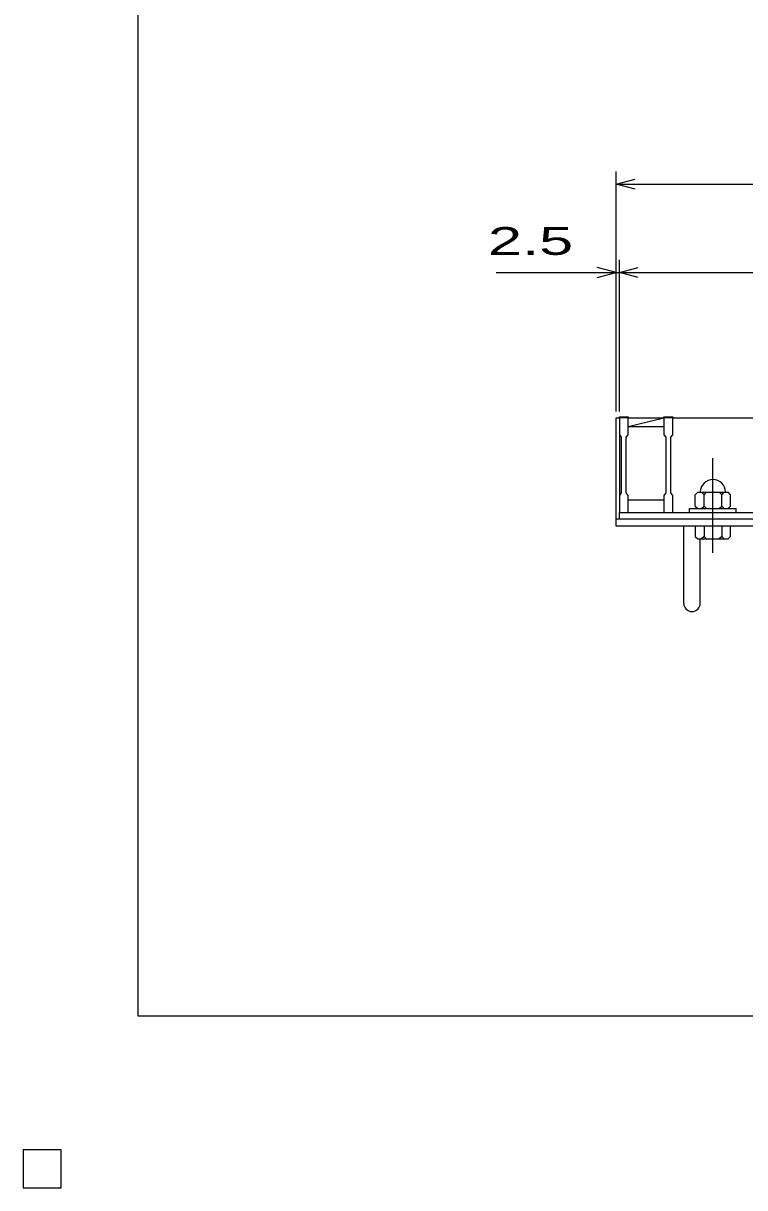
# Model space of a CAD drawing. Units: millimetres, scale not verified. Extents: x -1820 to 1731, y -1282 to 1054.
# Drawn here: x -1820 to -1249, y -1282 to -360 of the extents above; entities that cross this region are included whole.
import ezdxf
from ezdxf.enums import TextEntityAlignment as Align

# ---------------------------------------------------------------- set-up
doc = ezdxf.new("R2010")
doc.units = ezdxf.units.MM
doc.header["$LTSCALE"] = 10
doc.linetypes.add('CHAIN', pattern=[18.5, 12, -1.5, 3.5, -1.5])
for name, color, linetype, lineweight in [('0_2', 150, 'Continuous', 25), ('16', 3, 'Continuous', 25), ('19', 6, 'Continuous', 25), ('22', 4, 'Continuous', 25)]:
    doc.layers.add(name, color=color, linetype=linetype, lineweight=lineweight)
doc.styles.add('ベクトル', font='')
doc.styles.get('ベクトル').set_extended_font_data('ベクトル')

msp = doc.modelspace()

# ---------------------------------------------------------------- linework, layer by layer
at = {"layer": '0_2'}
for p, q in [((-1729, -1146.5), (-1729, 1053.5)), ((1731, -1146.5), (-1729, -1146.5))]:
    msp.add_line(p, q, dxfattribs=at)
at = {"layer": '16'}
for p, q in [((-1348, -672.5), (-1348, -671.8)), ((-1348, -671.8), (-1341, -671.8)), ((-1348, -672.5), (-1348, -686)), ((-1341, -672.5), (-1348, -672.5)), ((-1348, -672.5), (-1348, -737.5)), ((-1341, -671.8), (-1341, -672.5)), ((-1341, -686), (-1341, -672.5)), ((-1341, -672.5), (-1312.7, -672.5)), ((-1341, -679.5), (-1312.7, -672.5)), ((-1312.7, -672.5), (-1312.7, -671.8)), ((-1312.7, -671.8), (-1305.7, -671.8)), ((-1312.7, -672.5), (-1312.7, -686)), ((-1305.7, -672.5), (-1312.7, -672.5)), ((-1305.7, -671.8), (-1305.7, -672.5)), ((-1305.7, -686), (-1305.7, -672.5)), ((-1305.7, -672.5), (-1242.1, -672.5)), ((-1341, -679.5), (-1312.7, -679.5)), ((-1348, -686), (-1346.5, -688)), ((-1346.5, -688), (-1346.5, -732)), ((-1342.5, -688), (-1341, -686)), ((-1342.5, -732), (-1342.5, -688)), ((-1312.7, -686), (-1311.2, -688)), ((-1311.2, -688), (-1311.2, -732)), ((-1307.2, -688), (-1305.7, -686)), ((-1307.2, -732), (-1307.2, -688)), ((-1346.5, -732), (-1348, -734)), ((-1348, -734), (-1348, -747.5)), ((-1341, -734), (-1342.5, -732)), ((-1341, -747.5), (-1341, -734)), ((-1341, -737.5), (-1312.7, -737.5)), ((-1311.2, -732), (-1312.7, -734)), ((-1312.7, -734), (-1312.7, -747.5)), ((-1305.7, -734), (-1307.2, -732)), ((-1305.7, -747.5), (-1305.7, -734)), ((-1285.9, -731.5), (-1287.9, -733.5)), ((-1287.9, -742.5), (-1287.9, -733.5)), ((-1285.9, -731.5), (-1261.9, -731.5)), ((-1280.9, -733.5), (-1282.9, -731.5)), ((-1280.9, -733.5), (-1278.9, -731.5)), ((-1280.9, -742.5), (-1280.9, -733.5)), ((-1266.9, -733.5), (-1268.9, -731.5)), ((-1266.9, -733.5), (-1264.9, -731.5)), ((-1266.9, -742.5), (-1266.9, -733.5)), ((-1259.9, -733.5), (-1261.9, -731.5)), ((-1259.9, -742.5), (-1259.9, -733.5)), ((-1292.4, -747.5), (-1292.4, -744.5)), ((-1292.4, -744.5), (-1255.4, -744.5)), ((-1287.9, -742.5), (-1285.9, -744.5)), ((-1282.9, -744.5), (-1280.9, -742.5)), ((-1280.9, -742.5), (-1278.9, -744.5)), ((-1268.9, -744.5), (-1266.9, -742.5)), ((-1266.9, -742.5), (-1264.9, -744.5)), ((-1261.9, -744.5), (-1259.9, -742.5)), ((-1255.4, -747.5), (-1255.4, -744.5)), ((-1348, -747.5), (-1341, -747.5)), ((-1348, -747.5), (-353, -747.5)), ((-1348, -752.5), (-1348, -747.5)), ((-1348, -752.5), (-353, -752.5)), ((-1312.7, -747.5), (-1305.7, -747.5)), ((-1305.7, -747.5), (-1242.1, -747.5)), ((-1292.4, -747.5), (-1255.4, -747.5)), ((-1790, -1252.5), (-1820, -1252.5)), ((-1820, -1252.5), (-1820, -1282.5)), ((-1790, -1252.5), (-1820, -1252.5)), ((-1820, -1252.5), (-1820, -1282.5)), ((-1790, -1252.5), (-1820, -1252.5)), ((-1820, -1252.5), (-1820, -1282.5)), ((-1790, -1252.5), (-1820, -1252.5)), ((-1820, -1252.5), (-1820, -1282.5)), ((-1790, -1252.5), (-1820, -1252.5)), ((-1820, -1252.5), (-1820, -1282.5)), ((-1790, -1282.5), (-1790, -1252.5)), ((-1790, -1282.5), (-1790, -1252.5)), ((-1790, -1282.5), (-1790, -1252.5)), ((-1790, -1282.5), (-1790, -1252.5)), ((-1790, -1282.5), (-1790, -1252.5)), ((-1820, -1282.5), (-1790, -1282.5)), ((-1820, -1282.5), (-1790, -1282.5)), ((-1820, -1282.5), (-1790, -1282.5)), ((-1820, -1282.5), (-1790, -1282.5)), ((-1820, -1282.5), (-1790, -1282.5))]:
    msp.add_line(p, q, dxfattribs=at)
at = {"layer": '16', "linetype": 'CHAIN'}
msp.add_line((-1273.9, -779.5), (-1273.9, -704.5), dxfattribs=at)
at = {"layer": '16'}
msp.add_arc((-1273.9, -731.5), 10, 0, 180, dxfattribs=at)
at = {"layer": '19'}
for p, q in [((-1350.5, -752.5), (-1350.5, -672.5)), ((-1350.5, -672.5), (-1348, -672.5)), ((-1350.5, -752.5), (-350.5, -752.5)), ((-1350.5, -758.5), (-1350.5, -752.5)), ((-350.5, -758.5), (-1350.5, -758.5)), ((-1297, -819.61), (-1297, -758.5)), ((-1287.9, -758.5), (-1287.9, -766.5)), ((-1259.9, -758.5), (-1287.9, -758.5)), ((-1280.9, -758.5), (-1280.9, -766.5)), ((-1266.9, -758.5), (-1266.9, -766.5)), ((-1259.9, -766.5), (-1259.9, -758.5)), ((-1287.9, -766.5), (-1285.9, -768.5)), ((-1285.9, -768.5), (-1261.9, -768.5)), ((-1284, -819.61), (-1284, -768.5)), ((-1280.9, -766.5), (-1282.9, -768.5)), ((-1278.9, -768.5), (-1280.9, -766.5)), ((-1266.9, -766.5), (-1268.9, -768.5)), ((-1264.9, -768.5), (-1266.9, -766.5)), ((-1261.9, -768.5), (-1259.9, -766.5))]:
    msp.add_line(p, q, dxfattribs=at)
msp.add_arc((-1290.5, -819.61), 6.5, 180, 0, dxfattribs=at)
at = {"layer": '22'}
for p, q in [((-1350.5, -667.5), (-1350.5, -477.5)), ((-1350.5, -487.5), (-1335.5, -483.5)), ((-1335.5, -491.5), (-1350.5, -487.5)), ((-1350.5, -487.5), (-350.5, -487.5)), ((-1350.5, -667.5), (-1350.5, -547.5)), ((-1348, -667.5), (-1348, -547.5)), ((-1445.5, -557.5), (-1350.5, -557.5)), ((-1350.5, -557.5), (-1365.5, -553.5)), ((-1365.5, -561.5), (-1350.5, -557.5)), ((-1350.5, -557.5), (-1348, -557.5)), ((-1348, -557.5), (-1333, -553.5)), ((-1333, -561.5), (-1348, -557.5)), ((-1348, -557.5), (-353, -557.5))]:
    msp.add_line(p, q, dxfattribs=at)
at = {"layer": '22', "color": 2}
for p, q in [((-1790, -1252.5), (-1820, -1252.5)), ((-1820, -1252.5), (-1820, -1282.5)), ((-1790, -1252.5), (-1820, -1252.5)), ((-1820, -1252.5), (-1820, -1282.5)), ((-1790, -1252.5), (-1820, -1252.5)), ((-1820, -1252.5), (-1820, -1282.5)), ((-1790, -1282.5), (-1790, -1252.5)), ((-1790, -1282.5), (-1790, -1252.5)), ((-1790, -1282.5), (-1790, -1252.5)), ((-1820, -1282.5), (-1790, -1282.5)), ((-1820, -1282.5), (-1790, -1282.5)), ((-1820, -1282.5), (-1790, -1282.5))]:
    msp.add_line(p, q, dxfattribs=at)

# ---------------------------------------------------------------- texts
at = {"layer": '22', "color": 2, "style": 'ベクトル', "width": 1.65}
msp.add_text(' 2.5 ', height=21.99, dxfattribs=at).set_placement((-1465.5, -532.5), align=Align.MIDDLE_LEFT)

doc.saveas('drawing.dxf')
